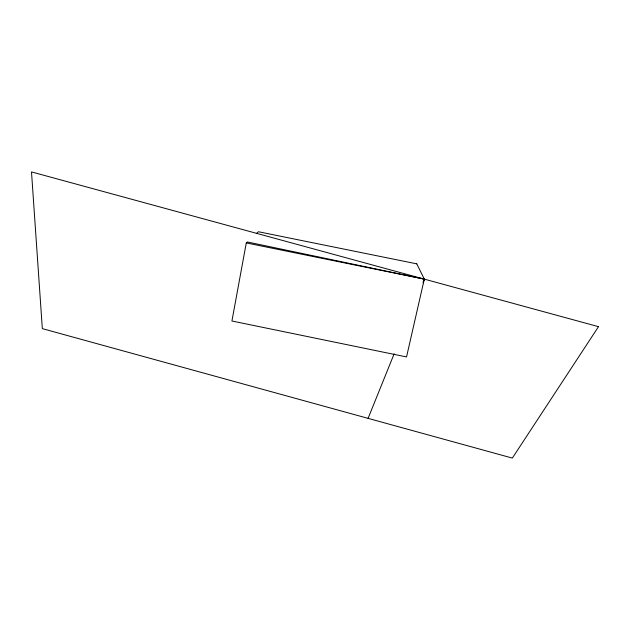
<?xml version="1.0" encoding="UTF-8"?>
<svg xmlns="http://www.w3.org/2000/svg" width="630" height="630" viewBox="0 0 630 630"><rect width="100%" height="100%" fill="white"/><g stroke="black" fill="none" stroke-linecap="round" stroke-linejoin="round"><path stroke-width="0.94" d="M423.1 282.87L424.305 279.121L247.33 241.967L246.283 242.936L231.919 321.009L406.539 356.934L424.305 279.121L416.69 263.702M368.077 418.383L394.159 353.784M423.202 281.854L424.305 279.121L246.283 242.936M256.339 233.651L258.418 231.738L416.769 263.852M598.5 326.671L512.332 458.089L42.328 328.632L31.5 171.911L598.5 326.671"/></g></svg>
